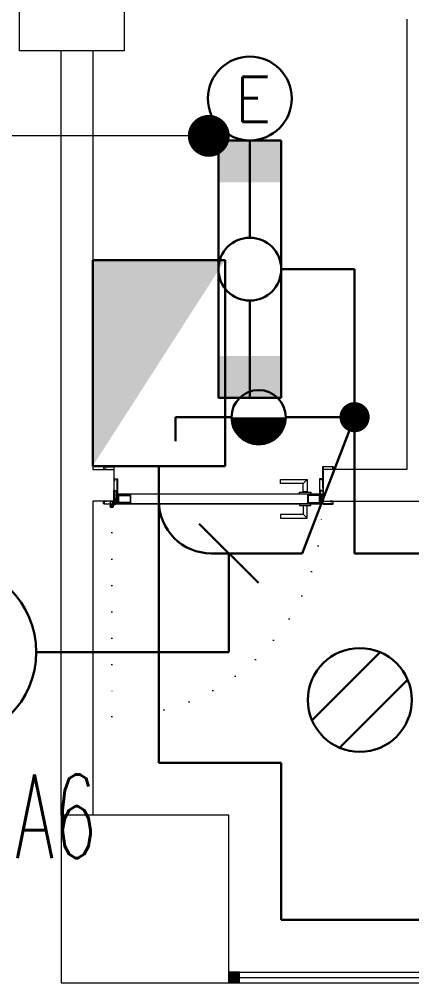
# Model space of a CAD drawing. Header units: metres. Extents: x -13316 to 152404, y -3899 to 30226.
# Drawn here: x 92739.9 to 92927.3, y 1920 to 2380 of the extents above; entities that cross this region are included whole.
import ezdxf
from ezdxf.enums import TextEntityAlignment as Align

# ---------------------------------------------------------------- set-up
doc = ezdxf.new("R2010")
doc.units = ezdxf.units.M
doc.header["$LTSCALE"] = 100
doc.header["$MEASUREMENT"] = 0
doc.header["$PDMODE"] = 1
doc.linetypes.add('DOT2', pattern=[0.125, 0, -0.125])
doc.linetypes.add('HIDDEN', pattern=[0.375, 0.25, -0.125])
doc.layers.get('0').update_dxf_attribs({"color": 9, "lineweight": 9})
for name, color, linetype, lineweight in [('00', 9, 'Continuous', 9), ('01', 9, 'Continuous', 9), ('06B', 9, 'Continuous', 9), ('06D', 9, 'Continuous', 9), ('10', 9, 'Continuous', 9), ('15', 9, 'Continuous', 9), ('20', 9, 'DOT2', 9), ('21_mahal200', 9, 'Continuous', 9), ('E-2x18W GÖMME PL COMPACT FLUORESAN ARMATÜR', 7, 'Continuous', 30), ('E-2x36 W SIVAÜSTÜ FLUORESAN ARMATÜR (ETANŞ)', 7, 'Continuous', 30), ('E-ACİL AYDINLATMA KİTİ', 7, 'Continuous', 30), ('E-ANAHTAR (ETANŞ)', 7, 'Continuous', 30), ('E-AYDINLATMA VE PRİZ PANOSU', 7, 'Continuous', 30), ('E-KABLO', 7, 'Continuous', 30), ('E-LINYE', 7, 'Continuous', 30)]:
    doc.layers.add(name, color=color, linetype=linetype, lineweight=lineweight)
doc.styles.add('E-YAZI', font='txttw.shx')
doc.styles.add('MuuM_TEXT-STANDART', font='ARIALN.TTF')
doc.dimstyles.new('MuuM_DIM200', dxfattribs={"dimscale": 20, "dimtxt": 2, "dimasz": 1, "dimexe": 1, "dimexo": 1, "dimgap": 1, "dimtad": 1, "dimdec": 1, "dimrnd": 0.5, "dimdsep": 46, "dimtxsty": 'MuuM_TEXT-STANDART', "dimblk": 'ARCHTICK', "dimcen": 0, "dimdle": 0.15, "dimclrd": 256, "dimclre": 256, "dimclrt": 256, "dimadec": 0, "dimazin": 0, "dimtfac": 5, "dimtdec": 1, "dimtix": 1, "dimtmove": 2, "dimatfit": 3, "dimldrblk": 'DOT', "dimfxl": 3, "dimfxlon": 1, "dimtolj": 1, "dimlwd": -1, "dimlwe": -1, "dimarcsym": 0})

# ---------------------------------------------------------------- blocks, each defined once
blk = doc.blocks.new('100_2x18W GÖMME PL COMPACT FLUORESAN ARMATÜR')
at = {"layer": 'E-2x18W GÖMME PL COMPACT FLUORESAN ARMATÜR', "color": 7}
for p, q in [((-1.426, -0.605), (0.605, 1.426)), ((-0.605, -1.426), (1.426, 0.605))]:
    blk.add_line(p, q, dxfattribs=at)
at = {"layer": 'E-2x18W GÖMME PL COMPACT FLUORESAN ARMATÜR', "color": 4}
blk.add_circle((0, 0), 1.549, dxfattribs=at)
blk = doc.blocks.new('100_2x36 W SIVAÜSTÜ FLUORESAN ARMATÜR (ETANŞ)')
at = {"layer": 'E-2x36 W SIVAÜSTÜ FLUORESAN ARMATÜR (ETANŞ)', "color": 4}
for p, q in [((-6.15, 1.5), (6.15, 1.5)), ((-6.15, 1.5), (-6.15, -1.5)), ((6.15, 1.5), (6.15, -1.5)), ((-1.5, 0), (-6.15, 0)), ((1.5, 0), (6.15, 0)), ((-6.15, -1.5), (6.15, -1.5))]:
    blk.add_line(p, q, dxfattribs=at)
blk.add_circle((0, 0), 1.5, dxfattribs=at)
for points in [[(-4.15, 1.5), (-4.15, -1.5), (-6.15, 1.5), (-6.15, -1.5)], [(4.15, 1.5), (4.15, -1.5), (6.15, 1.5), (6.15, -1.5)]]:
    blk.add_solid(points, dxfattribs=at)
blk = doc.blocks.new('100_ACİL AYDINLATMA KİTİ')
at = {"layer": 'E-ACİL AYDINLATMA KİTİ', "color": 3}
blk.add_circle((0, 0), 1.251, dxfattribs=at)
at = {"layer": 'E-ACİL AYDINLATMA KİTİ', "color": 3, "style": 'E-YAZI'}
blk.add_text('E', height=1.34, dxfattribs=at).set_placement((-0.448, -0.694))
blk = doc.blocks.new('100_AYDINLATMA VE PRİZ PANOSU')
at = {"layer": 'E-AYDINLATMA VE PRİZ PANOSU', "color": 4}
for p, q in [((-3.072, 3.948), (3.072, 3.948)), ((-3.072, 0), (-3.072, 3.948)), ((3.072, 3.948), (3.072, 0)), ((3.072, 0), (-3.072, 0))]:
    blk.add_line(p, q, dxfattribs=at)
blk.add_solid([(3.072, 0), (-3.072, 0), (-3.072, 3.948)], dxfattribs=at)
blk = doc.blocks.new('100_ANAHTAR (ETANŞ)')
at = {"layer": 'E-ANAHTAR (ETANŞ)', "color": 4}
for p, q in [((0, 5.345), (-0.714, 5.345)), ((0, 3.673), (0, 5.345)), ((0, 2.053), (0, 0))]:
    blk.add_line(p, q, dxfattribs=at)
at = {"layer": 'E-ANAHTAR (ETANŞ)', "color": 4, "const_width": 0.81}
blk.add_lwpolyline([(0, 3.268, 0.414214), (-0.405, 2.863, 0.414214), (0, 2.458, 0.414214)], format="xyb", dxfattribs=at)
at = {"layer": 'E-ANAHTAR (ETANŞ)', "color": 4}
blk.add_circle((0, 2.863), 0.81, dxfattribs=at)
blk = doc.blocks.new('p-kolon_80x80')
blk.add_lwpolyline([(-40, -40), (40, -40), (40, 40), (-40, 40)], close=True)
blk = doc.blocks.new('1.Bod.Ara.Sitatik Elk')
at = {"layer": '01'}
blk.add_lwpolyline([(8420, -6500), (8420, -6500), (8420, -6460), (8420, -6150), (9220, -6150), (9220, -6190), (8470, -6190), (8470, -6460), (9015, -6460), (9015, -6545), (9220, -6545), (9220, -6585), (8975, -6585), (8975, -6500), (8470, -6500), (8470, -6585), (8420, -6585), (8420, -6500)], close=True, dxfattribs=at)
blk.add_blockref('p-kolon_80x80', (8480, -6990), dxfattribs=at)
blk = doc.blocks.new('_ArchTick')
at = {"color": 0, "linetype": 'ByBlock', "const_width": 0.15}
blk.add_lwpolyline([(-0.5, -0.5), (0.5, 0.5)], dxfattribs=at)
blk = doc.blocks.new('_Dot')
at = {"color": 0, "linetype": 'ByBlock', "lineweight": -2}
blk.add_line((-0.5, 0), (-1, 0), dxfattribs=at)
at = {"color": 0, "linetype": 'ByBlock', "const_width": 0.5}
blk.add_lwpolyline([(-0.25, 0, 1), (0.25, 0, 1)], format="xyb", close=True, dxfattribs=at)
blk = doc.blocks.new('gr-p-barel kilitli kapı kolu')
at = {"flags": 128}
for points in [[(-0.9, 0.8), (-0.9, 4.9), (-11.7, 4.9), (-11.7, 6.7), (0.9, 6.7), (0.9, 0.8)], [(-0.8, 5), (0.8, 6.6)]]:
    blk.add_lwpolyline(points, dxfattribs=at)
blk.add_lwpolyline([(-2.75, 0), (-2.75, 0.7), (2.75, 0.7), (2.75, 0)])
blk.add_lwpolyline([(-1.3, 0.7), (1.3, 0.7), (1.3, 0.8), (-1.3, 0.8)], close=True)
blk = doc.blocks.new('prf-scr2')
at = {"linetype": 'DOT2', "ltscale": 10}
blk.add_line((0, 0.19), (0, -1.06), dxfattribs=at)
for p, q in [((0.09, -0.24), (-0.09, -0.2)), ((-0.09, -0.24), (0.09, -0.28)), ((0.09, -0.32), (-0.09, -0.28)), ((-0.09, -0.32), (0.09, -0.36)), ((0.09, -0.4), (-0.09, -0.36)), ((-0.09, -0.4), (0.09, -0.44)), ((0.09, -0.48), (-0.09, -0.44)), ((-0.09, -0.48), (0.09, -0.52)), ((0.09, -0.56), (-0.09, -0.52)), ((-0.09, -0.56), (0.09, -0.6)), ((0.09, -0.64), (-0.09, -0.6)), ((-0.09, -0.64), (0.09, -0.68)), ((0.09, -0.72), (-0.09, -0.68)), ((-0.09, -0.72), (0.09, -0.76)), ((0.06, -0.84), (-0.08, -0.76)), ((-0.07, -0.8), (0.06, -0.84)), ((0.09, -0.17), (0, -0.15)), ((0, -0.18), (0.09, -0.2))]:
    blk.add_line(p, q)
blk.add_lwpolyline([(0.23, 0), (-0.23, 0), (-0.23, -0.01), (-0.12, -0.14), (0.12, -0.14), (0.23, -0.01), (0.23, 0)], close=True)
for points in [[(0.23, -0.01), (-0.23, -0.01)], [(-0.09, -0.14), (-0.09, -0.2), (-0.12, -0.22), (-0.12, -0.23), (-0.09, -0.24), (-0.09, -0.28), (-0.12, -0.3), (-0.12, -0.31), (-0.09, -0.32), (-0.09, -0.36), (-0.12, -0.38), (-0.12, -0.39), (-0.09, -0.4), (-0.09, -0.44), (-0.12, -0.46), (-0.12, -0.46), (-0.09, -0.48), (-0.09, -0.52), (-0.12, -0.54), (-0.12, -0.54), (-0.09, -0.56), (-0.09, -0.6), (-0.12, -0.62), (-0.12, -0.62), (-0.09, -0.64), (-0.09, -0.68), (-0.12, -0.69), (-0.12, -0.7), (-0.09, -0.72), (-0.09, -0.73), (-0.08, -0.76), (-0.1, -0.77), (-0.1, -0.78), (-0.07, -0.8), (-0.01, -0.94), (0, -0.95), (0.01, -0.94), (0.08, -0.76), (0.09, -0.76), (0.12, -0.74), (0.12, -0.73), (0.09, -0.72), (0.09, -0.68), (0.12, -0.66), (0.12, -0.66), (0.09, -0.64), (0.09, -0.6), (0.12, -0.58), (0.12, -0.58), (0.09, -0.56), (0.09, -0.52), (0.12, -0.5), (0.12, -0.5), (0.09, -0.48), (0.09, -0.44), (0.12, -0.43), (0.12, -0.42), (0.09, -0.4), (0.09, -0.36), (0.12, -0.35), (0.12, -0.34), (0.09, -0.32), (0.09, -0.28), (0.12, -0.27), (0.12, -0.26), (0.09, -0.24), (0.09, -0.2), (0.12, -0.19), (0.12, -0.18), (0.09, -0.17), (0.09, -0.14)]]:
    blk.add_lwpolyline(points)
blk = doc.blocks.new('K-SAC-01')
at = {"layer": '10'}
for points in [[(-4.6, 16.2, -0.414214), (-4.5, 16.3), (-0.1, 16.3, -0.414214), (0, 16.2), (0, 5.9), (0.2, 5.9), (0.2, 16.2, 0.414214), (-0.1, 16.5), (-4.5, 16.5, 0.414214), (-4.8, 16.2), (-4.8, 15.3, 0.414214), (-4.5, 15), (-3.4, 15), (-3.4, 15.2), (-4.5, 15.2, -0.414214), (-4.6, 15.3)], [(104.6, 16.2, 0.414214), (104.5, 16.3), (100.1, 16.3, 0.414214), (100, 16.2), (100, 5.9), (99.8, 5.9), (99.8, 16.2, -0.414214), (100.1, 16.5), (104.5, 16.5, -0.414214), (104.8, 16.2), (104.8, 15.3, -0.414214), (104.5, 15), (103.4, 15), (103.4, 15.2), (104.5, 15.2, 0.414214), (104.6, 15.3)], [(0.2, 10.3, -0.414214), (0.5, 10.6), (1.5, 10.6, -0.414214), (1.8, 10.3), (1.8, 3.9, -0.414214), (1.5, 3.6, -0.414214), (1.2, 3.9), (1.2, 4.8), (0.2, 4.8), (0.2, -1.2, -0.414214), (-0.1, -1.5), (-4.5, -1.5, -0.414214), (-4.8, -1.2), (-4.8, -0.3, -0.414214), (-4.5, 0), (-3.4, 0), (-3.4, -0.2), (-4.5, -0.2, 0.414214), (-4.6, -0.3), (-4.6, -1.2, 0.414214), (-4.5, -1.3), (-0.1, -1.3, 0.414214), (0, -1.2), (0, 5), (1.4, 5), (1.4, 3.9, 0.414214), (1.5, 3.8, 0.414214), (1.6, 3.9), (1.6, 10.3, 0.414214), (1.5, 10.4), (0.5, 10.4, 0.414214), (0.4, 10.3), (0.4, 9.4), (0.2, 9.4)], [(99.8, 10.3, 0.414214), (99.5, 10.6), (98.5, 10.6, 0.414214), (98.2, 10.3), (98.2, 3.9, 0.414214), (98.5, 3.6, 0.414214), (98.8, 3.9), (98.8, 4.8), (99.8, 4.8), (99.8, -1.2, 0.414214), (100.1, -1.5), (104.5, -1.5, 0.414214), (104.8, -1.2), (104.8, -0.3, 0.414214), (104.5, 0), (103.4, 0), (103.4, -0.2), (104.5, -0.2, -0.414214), (104.6, -0.3), (104.6, -1.2, -0.414214), (104.5, -1.3), (100.1, -1.3, -0.414214), (100, -1.2), (100, 5), (98.6, 5), (98.6, 3.9, -0.414214), (98.5, 3.8, -0.414214), (98.4, 3.9), (98.4, 10.3, -0.414214), (98.5, 10.4), (99.5, 10.4, -0.414214), (99.6, 10.3), (99.6, 9.4), (99.8, 9.4)], [(-0.38, -2.01), (1, -1.37), (1, 1.5), (1.2, 1.5), (1.2, -1.5), (-0.27, -2.18, -14.796002)]]:
    blk.add_lwpolyline(points, format="xyb", close=True, dxfattribs=at)
for points in [[(98.8, 0.15), (98.8, 2.15), (99.1, 2.15), (99.1, 3.19), (1.5, 3.19), (1.5, 2.15), (1.8, 2.15), (1.8, 0.15), (1.5, 0.15), (1.5, 1.85), (1.2, 1.85), (1.2, 3.49), (99.4, 3.49), (99.4, 1.85), (99.1, 1.85), (99.1, 0.15)], [(98.8, 2.15), (98.8, 0.15), (99.4, 0.15), (99.4, -1.5), (1.2, -1.5), (1.2, 0.15), (1.8, 0.15), (1.8, 2.15), (2.1, 2.15), (2.1, -0.15), (1.5, -0.15), (1.5, -1.2), (99.1, -1.2), (99.1, -0.15), (98.5, -0.15), (98.5, 2.15), (98.8, 2.15)]]:
    blk.add_lwpolyline(points, dxfattribs=at)
for points in [[(2.1, 3), (8.1, 3), (8.1, -1), (2.1, -1)], [(2.4, 2.7), (7.8, 2.7), (7.8, -0.7), (2.4, -0.7)], [(98.5, 3), (92.5, 3), (92.5, -1), (98.5, -1)], [(98.2, 2.7), (92.8, 2.7), (92.8, -0.7), (98.2, -0.7)]]:
    blk.add_lwpolyline(points, close=True, dxfattribs=at)
blk.add_circle((-0.95, -2.5), 0.55, dxfattribs=at)
at = {"layer": '20', "linetype": 'HIDDEN'}
for points in [[(-0.2, -1.3), (-0.2, 0), (-1.7, 0), (-1.7, -1.3)], [(-0.4, -1.99), (-0.4, -0.2), (-1.5, -0.2), (-1.5, -1.99)]]:
    blk.add_lwpolyline(points, dxfattribs=at)
at = {"layer": '20'}
blk.add_lwpolyline([(-0.95, -2.5), (-0.95, -102.85)], dxfattribs=at)
blk.add_arc((-0.95, -2.5), 100.35, 270, 1.5131, dxfattribs=at)
at = {"layer": '06B'}
blk.add_blockref('gr-p-barel kilitli kapı kolu', (91.4, 3.51), dxfattribs=at)
at = {"layer": '06B', "xscale": -1, "rotation": 180}
blk.add_blockref('gr-p-barel kilitli kapı kolu', (91.4, -1.51), dxfattribs=at)
at = {"layer": '10', "xscale": -1, "rotation": 90}
blk.add_blockref('prf-scr2', (1.5, 1), dxfattribs=at)
at = {"layer": '10', "rotation": 270}
blk.add_blockref('prf-scr2', (99.1, 1.22), dxfattribs=at)
blk = doc.blocks.new('prf-10x10')
blk.add_lwpolyline([(-5, -5), (5, -5), (5, 5), (-5, 5)], close=True)
at = {"color": 255}
blk.add_solid([(-5, -5), (5, -5), (-5, 5), (5, 5)], dxfattribs=at)
at = {"layer": '10'}
blk.add_point((0, 0), dxfattribs=at)
blk = doc.blocks.new('p-dog-ser-620')
at = {"layer": '06D'}
for points in [[(-620, 5), (-5, 5)], [(-620, 0), (-5, 0)]]:
    blk.add_lwpolyline(points, dxfattribs=at)
at = {"layer": '15'}
blk.add_lwpolyline([(-620, 2.5), (-5, 2.5)], dxfattribs=at)
at = {"layer": '10', "xscale": 0.5, "yscale": 0.5, "rotation": 90}
blk.add_blockref('prf-10x10', (-617.5, 2.5), dxfattribs=at)
blk = doc.blocks.new('1.Bod.Ara.Mimari Elk')
at = {"layer": '00'}
for p, q in [((8605, -6570), (8605, -6785)), ((8605, -6785), (8565, -6785)), ((8565, -6785), (8565, -6800)), ((8565, -6800), (8630, -6800))]:
    blk.add_line(p, q, dxfattribs=at)
blk.add_lwpolyline([(8455, -6585), (8455, -6785), (8465, -6785), (8465, -6800), (8455, -6800), (8455, -6950), (8440, -6950), (8440, -6585)], dxfattribs=at)
blk.add_blockref('K-SAC-01', (8465, -6800))
at = {"layer": '10'}
blk.add_blockref('p-dog-ser-620', (9140, -7030), dxfattribs=at)
at = {"layer": '21_mahal200'}
blk.add_leader([(8510.4, -6625.67), (8306.16, -6625.67)], dimstyle='MuuM_DIM200', override={"dimasz": 1, "dimfxl": 10}, dxfattribs=at)

msp = doc.modelspace()

# ---------------------------------------------------------------- linework, layer by layer
at = {"layer": 'E-KABLO', "color": 6}
for p, q in [((92865, 2260.68), (92900, 2260.68)), ((92900, 2190), (92900, 2260.68)), ((92875, 2125), (92900, 2190)), ((92900, 2190), (92900, 2125)), ((92875, 2125), (92831.59, 2125)), ((92900, 2125), (93057.21, 2125))]:
    msp.add_line(p, q, dxfattribs=at)
at = {"layer": 'E-KABLO', "color": 5}
for p, q in [((92806.59, 2166.7), (92806.59, 2150)), ((92806.59, 2150), (92806.59, 2025)), ((92806.59, 2025), (92865, 2025)), ((92865, 2025), (92865, 1950)), ((92865, 1950), (93303.33, 1950))]:
    msp.add_line(p, q, dxfattribs=at)
at = {"layer": 'E-KABLO', "color": 4, "linetype": 'Continuous', "const_width": 7.2}
msp.add_lwpolyline([(92903.6, 2190, 1), (92896.4, 2190, 1)], format="xyb", close=True, dxfattribs=at)
at = {"layer": 'E-KABLO', "color": 6}
msp.add_arc((92831.59, 2150), 25, 180, 270, dxfattribs=at)
at = {"layer": 'E-LINYE', "color": 7, "linetype": 'Continuous'}
for p, q in [((92825.86, 2139.14), (92854.14, 2110.86)), ((92840, 2077.86), (92840, 2125)), ((92748.04, 2077.86), (92840, 2077.86))]:
    msp.add_line(p, q, dxfattribs=at)
msp.add_circle((92705.6, 2077.86), 42.44, dxfattribs=at)

# ---------------------------------------------------------------- block references
for name in ['1.Bod.Ara.Mimari Elk', '1.Bod.Ara.Sitatik Elk']:
    msp.add_blockref(name, (84320, 8950))
at = {"layer": 'E-2x18W GÖMME PL COMPACT FLUORESAN ARMATÜR', "xscale": 16, "yscale": 16, "zscale": 16}
msp.add_blockref('100_2x18W GÖMME PL COMPACT FLUORESAN ARMATÜR', (92902.5, 2055), dxfattribs=at)
at = {"layer": 'E-2x36 W SIVAÜSTÜ FLUORESAN ARMATÜR (ETANŞ)', "xscale": 10, "yscale": 10, "zscale": 10, "rotation": 90}
msp.add_blockref('100_2x36 W SIVAÜSTÜ FLUORESAN ARMATÜR (ETANŞ)', (92850, 2260.68), dxfattribs=at)
at = {"layer": 'E-ACİL AYDINLATMA KİTİ', "xscale": 16, "yscale": 16, "zscale": 16}
msp.add_blockref('100_ACİL AYDINLATMA KİTİ', (92850, 2342.2), dxfattribs=at)
at = {"layer": 'E-ANAHTAR (ETANŞ)', "xscale": 16, "yscale": 16, "zscale": 16, "rotation": 90}
msp.add_blockref('100_ANAHTAR (ETANŞ)', (92900, 2190), dxfattribs=at)
at = {"layer": 'E-AYDINLATMA VE PRİZ PANOSU', "xscale": 15.99999999999999, "yscale": 15.99999999999999, "zscale": 15.99999999999999, "rotation": 270.0000000048668}
msp.add_blockref('100_AYDINLATMA VE PRİZ PANOSU', (92775, 2215.85), dxfattribs=at)

# ---------------------------------------------------------------- texts
at = {"layer": 'E-LINYE', "color": 3, "linetype": 'Continuous', "style": 'E-YAZI', "width": 0.6}
msp.add_text('AT-1BA6', height=40, dxfattribs=at).set_placement((92705.6, 1999.46), align=Align.MIDDLE_CENTER)

doc.saveas('drawing.dxf')
